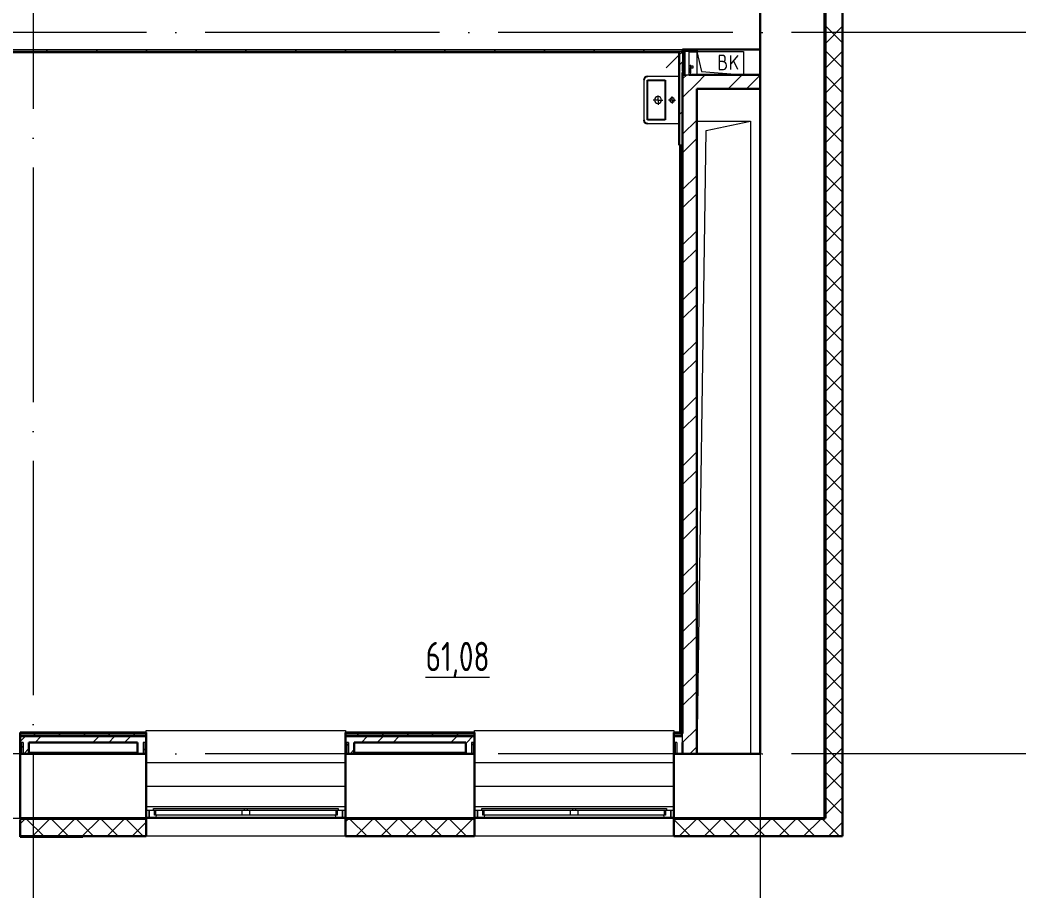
# Model space of a CAD drawing. Header units: millimetres. Extents: x -325553 to 627452, y -28539 to 738858.
# Drawn here: x -3425 to 5152, y 148945 to 156371 of the extents above; entities that cross this region are included whole.
import ezdxf

# ---------------------------------------------------------------- set-up
doc = ezdxf.new("R2010")
doc.units = ezdxf.units.MM
doc.linetypes.add('ADSK_Линия сетки', pattern=[25, 20, -2.5, 0, -2.5])
doc.layers.add('000_доп.МДУ', color=7, linetype='Continuous')
doc.layers.add('Узлы', color=7, linetype='Continuous')
for name, color, linetype, lineweight in [('_ Окна', 7, 'Continuous', 9), ('Марки помещений', 252, 'Continuous', 20), ('Оборудование', 8, 'Continuous', 18), ('Ограждение', 252, 'Continuous', 9), ('Окна', 252, 'Continuous', 9), ('Оси', 252, 'Continuous', 9), ('Перекрытие', 252, 'Continuous', 18), ('Стены внутренние', 7, 'Continuous', 18), ('Стены наружные', 7, 'Continuous', 18), ('Стены штриховка', 7, 'Continuous', 9)]:
    doc.layers.add(name, color=color, linetype=linetype, lineweight=lineweight)
doc.styles.add('GOST Common_3', font='', dxfattribs={"height": 3.5})
doc.styles.get('GOST Common_3').set_extended_font_data('GOST 2.304 type A')

# ---------------------------------------------------------------- blocks, each defined once
blk = doc.blocks.new('1 этаж')
at = {"layer": 'Стены наружные', "lineweight": 9, "true_color": 0x636466}
h = blk.add_hatch(dxfattribs=at)
h.set_pattern_fill('FP_41', color=251, style=0, pattern_type=2)
h.set_pattern_definition([(180, (-32119.82, 96), (-1e-14, -100), [])])
h.paths.add_polyline_path([(-66005.8, -20703.7), (-64730.8, -20703.7), (-64730.8, -20693.7), (-66005.8, -20693.7)])
h.paths.add_polyline_path([(2117.4, -20703.7), (2694.2, -20703.7), (2694.2, -20693.7), (1409.2, -20693.7), (1409.2, -20703.7)])
h.paths.add_polyline_path([(-63030.8, -20703.7), (-61880.8, -20703.7), (-61880.8, -20693.7), (-63030.8, -20693.7)])
h.paths.add_polyline_path([(-752.8, -20703.7), (-290.8, -20703.7), (-290.8, -20693.7), (-1390.8, -20693.7), (-1390.8, -20703.7)])
h.paths.add_polyline_path([(-60180.8, -20703.7), (-59050.8, -20703.7), (-59050.8, -20693.7), (-60180.8, -20693.7)])
h.paths.add_polyline_path([(-3623, -20703.7), (-3090.8, -20703.7), (-3090.8, -20693.7), (-4165.8, -20693.7), (-4165.8, -20703.7)])
h.paths.add_polyline_path([(-57350.8, -20703.7), (-56240.8, -20703.7), (-56240.8, -20693.7), (-57350.8, -20693.7)])
h.paths.add_polyline_path([(-5865.8, -20703.7), (-5865.8, -20693.7), (-6960.8, -20693.7), (-6960.8, -20703.7), (-6493.2, -20703.7)])
h.paths.add_polyline_path([(-54540.8, -20703.7), (-53450.8, -20703.7), (-53450.8, -20693.7), (-54540.8, -20693.7)])
h.paths.add_polyline_path([(-8660.8, -20703.7), (-8660.8, -20693.7), (-9765.8, -20693.7), (-9765.8, -20703.7), (-9363.4, -20703.7)])
h.paths.add_polyline_path([(-51750.8, -20703.7), (-50620.8, -20703.7), (-50620.8, -20693.7), (-51750.8, -20693.7)])
h.paths.add_polyline_path([(-11516, -20703.7), (-11465.8, -20703.7), (-11465.8, -20693.7), (-12545.8, -20693.7), (-12545.8, -20703.7), (-12233.6, -20703.7)])
h.paths.add_polyline_path([(-48920.8, -20703.7), (-47800.8, -20703.7), (-47800.8, -20693.7), (-48920.8, -20693.7)])
h.paths.add_polyline_path([(-14245.8, -20703.7), (-14245.8, -20693.7), (-15320.8, -20693.7), (-15320.8, -20703.7), (-14386.2, -20703.7)])
h.paths.add_polyline_path([(-46100.8, -20703.7), (-45030.8, -20703.7), (-45030.8, -20693.7), (-46100.8, -20693.7)])
h.paths.add_polyline_path([(-17256.4, -20703.7), (-17020.8, -20703.7), (-17020.8, -20693.7), (-18120.8, -20693.7), (-18120.8, -20703.7), (-17974, -20703.7)])
h.paths.add_polyline_path([(-43330.8, -20703.7), (-42230.8, -20703.7), (-42230.8, -20693.7), (-43330.8, -20693.7)])
h.paths.add_polyline_path([(-19820.8, -20703.7), (-19820.8, -20693.7), (-20920.8, -20693.7), (-20920.8, -20703.7), (-20126.6, -20703.7)])
h.paths.add_polyline_path([(-40530.8, -20703.7), (-39400.8, -20703.7), (-39400.8, -20693.7), (-40530.8, -20693.7)])
h.paths.add_polyline_path([(-22620.8, -20703.7), (-22620.8, -20693.7), (-23700.8, -20693.7), (-23700.8, -20703.7), (-22996.8, -20703.7)])
h.paths.add_polyline_path([(-25867, -20703.7), (-25400.8, -20703.7), (-25400.8, -20693.7), (-26500.8, -20693.7), (-26500.8, -20703.7), (-26498.8, -20703.7)])
h.paths.add_polyline_path([(-37700.8, -20703.7), (-36590.8, -20703.7), (-36590.8, -20693.7), (-37700.8, -20693.7)])
h.paths.add_polyline_path([(-28202.8, -20703.7), (-28200.8, -20703.7), (-28200.8, -20693.7), (-29240.8, -20693.7), (-29239.8, -20703.7), (-28378.4, -20703.7)])
h.paths.add_polyline_path([(-34890.8, -20703.7), (-33780.8, -20703.7), (-33780.8, -20693.7), (-34890.8, -20693.7)])
h.paths.add_polyline_path([(-30940.8, -20703.7), (-30940.8, -20693.7), (-32080.8, -20693.7), (-32079.8, -20703.7), (-31090.8, -20703.7)])
at = {"color": 251, "lineweight": 18, "true_color": 0x636466}
for p, q in [((1604.2, -14153.7), (1645.9, -14324)), ((1604.2, -14153.7), (2004.2, -14153.7)), ((1824.9, -14188.2), (1794.9, -14188.2)), ((1794.9, -14188.2), (1794.9, -14308.2)), ((1848.2, -14221.5), (1848.2, -14211.5)), ((1954.9, -14188.2), (1894.9, -14259.7)), ((1894.9, -14308.2), (1894.9, -14188.2)), ((1954.9, -14308.2), (1918.9, -14231)), ((2004.2, -14153.7), (2004.2, -14353.7)), ((1645.9, -14324), (2004.2, -14353.7)), ((1828.2, -14241.5), (1794.9, -14241.5)), ((1794.9, -14308.2), (1831.6, -14308.2)), ((1858.2, -14281.5), (1858.2, -14271.5)), ((1604.2, -14748.7), (2062.2, -14748.7)), ((1685.5, -14828.8), (2062.2, -14748.7)), ((2062.2, -14748.7), (2062.2, -20143.7)), ((1608.2, -20143.7), (1685.5, -14828.8))]:
    blk.add_line(p, q, dxfattribs=at)
for centre, radius, start, end in [((1824.9, -14211.5), 23.3, 0, 90), ((1828.2, -14221.5), 20, 270, 0), ((1828.2, -14271.5), 30, 0, 90), ((1831.6, -14281.5), 26.7, 270, 0)]:
    blk.add_arc(centre, radius, start, end, dxfattribs=at)
at = {"layer": '_ Окна', "color": 251, "true_color": 0x636466}
for p, q in [((-3065.8, -20625.7), (-3090.8, -20625.7)), ((-3065.8, -20683.7), (-3065.8, -20625.7)), ((-1390.8, -20625.7), (-1415.8, -20625.7)), ((-1415.8, -20625.7), (-1415.8, -20683.7)), ((-265.8, -20625.7), (-290.8, -20625.7)), ((-265.8, -20683.7), (-265.8, -20625.7)), ((1409.2, -20625.7), (1384.2, -20625.7)), ((1384.2, -20625.7), (1384.2, -20683.7)), ((-3090.8, -20683.7), (-3065.8, -20683.7)), ((-1415.8, -20683.7), (-1390.8, -20683.7)), ((-290.8, -20683.7), (-265.8, -20683.7)), ((1384.2, -20683.7), (1409.2, -20683.7))]:
    blk.add_line(p, q, dxfattribs=at)
at = {"layer": '_ Окна', "color": 251, "lineweight": 18, "true_color": 0x636466}
for p, q in [((-3027.8, -20625.7), (-3065.8, -20625.7)), ((-3065.8, -20625.7), (-3065.8, -20683.7)), ((-3019.8, -20666.7), (-3019.8, -20625.7)), ((-3007.8, -20666.7), (-3019.8, -20666.7)), ((-3006.4, -20683.7), (-3001.8, -20666.7)), ((-1479.8, -20666.7), (-1475.2, -20683.7)), ((-1461.8, -20666.7), (-1473.8, -20666.7)), ((-1461.8, -20625.7), (-1461.8, -20666.7)), ((-1415.8, -20625.7), (-1453.8, -20625.7)), ((-1415.8, -20683.7), (-1415.8, -20625.7)), ((-227.8, -20625.7), (-265.8, -20625.7)), ((-265.8, -20625.7), (-265.8, -20683.7)), ((-219.8, -20666.7), (-219.8, -20625.7)), ((-207.8, -20666.7), (-219.8, -20666.7)), ((-206.4, -20683.7), (-201.8, -20666.7)), ((1320.2, -20666.7), (1324.8, -20683.7)), ((1338.2, -20666.7), (1326.2, -20666.7)), ((1338.2, -20625.7), (1338.2, -20666.7)), ((1384.2, -20625.7), (1346.2, -20625.7)), ((1384.2, -20683.7), (1384.2, -20625.7)), ((-3065.8, -20683.7), (-3006.4, -20683.7)), ((-1475.2, -20683.7), (-1415.8, -20683.7)), ((-265.8, -20683.7), (-206.4, -20683.7)), ((1324.8, -20683.7), (1384.2, -20683.7))]:
    blk.add_line(p, q, dxfattribs=at)
at = {"layer": 'Оборудование', "color": 251, "true_color": 0x636466}
for p, q in [((1484.2, -14153.7), (1342.8, -14295.2)), ((1484.2, -14172.7), (1484.2, -14334.7)), ((1489.7, -14172.7), (1484.2, -14172.7)), ((1492.2, -14181.7), (1490.7, -14181.7)), ((1490.8, -14181.7), (1492.2, -14181.7)), ((1491.2, -14161.7), (1491.2, -14345.8)), ((1501.9, -14160.7), (1492.2, -14160.7)), ((1501.9, -14154.6), (1501.9, -14352.8)), ((1539.2, -14153.7), (1502.8, -14153.7)), ((1539.2, -14353.7), (1539.2, -14153.7)), ((1484.2, -14257.2), (1482.2, -14257.2)), ((1482.2, -14257.2), (1482.2, -14261.2)), ((1482.2, -14321.7), (1482.2, -14261.2)), ((1482.2, -14321.7), (1482.2, -14325.7)), ((1555.1, -14277.6), (1539.2, -14277.6)), ((1539.2, -14296.9), (1555.1, -14296.9)), ((1554.6, -14274.1), (1549.6, -14274.1)), ((1549.6, -14274.1), (1549.6, -14282.4)), ((1549.6, -14292.1), (1549.6, -14337.9)), ((1554.6, -14282.4), (1554.6, -14274.1)), ((1554.6, -14337.9), (1554.6, -14292.1)), ((1555.1, -14296.9), (1555.1, -14277.6)), ((1557, -14281.1), (1555.1, -14279.2)), ((1555.1, -14295.3), (1557, -14293.4)), ((1574.5, -14281.1), (1557, -14281.1)), ((1557, -14293.4), (1557, -14281.1)), ((1557, -14293.4), (1574.5, -14293.4)), ((1574.5, -14293.4), (1574.5, -14281.1)), ((1482.2, -14325.7), (1484.2, -14325.7)), ((1484.2, -14334.7), (1489.7, -14334.7)), ((1492.2, -14325.7), (1490.7, -14325.7)), ((1492.2, -14325.7), (1490.8, -14325.7)), ((1492.2, -14346.7), (1501.9, -14346.7)), ((1502.8, -14353.7), (1539.2, -14353.7)), ((1549.6, -14337.9), (1554.6, -14337.9))]:
    blk.add_line(p, q, dxfattribs=at)
for points, knots in [([(1491.2, -14171.2), (1491.2, -14171.3), (1491.2, -14171.5), (1491.1, -14171.8), (1491, -14172), (1490.9, -14172.1), (1490.8, -14172.3), (1490.6, -14172.4), (1490.4, -14172.5), (1490.3, -14172.6), (1490, -14172.7), (1489.8, -14172.7), (1489.7, -14172.7)], [-1, -1, -1, -1, -0.833333, -0.75, -0.666667, -0.583333, -0.5, -0.416667, -0.333333, -0.25, -0.166667, 0, 0, 0, 0]), ([(1492.2, -14160.7), (1492.1, -14160.7), (1491.9, -14160.8), (1491.7, -14160.8), (1491.5, -14161), (1491.4, -14161.1), (1491.3, -14161.2), (1491.3, -14161.3), (1491.2, -14161.5), (1491.2, -14161.6), (1491.2, -14161.7)], [-1, -1, -1, -1, -0.833333, -0.666667, -0.541667, -0.416667, -0.333333, -0.25, -0.166667, 0, 0, 0, 0]), ([(1502.8, -14153.7), (1502.7, -14153.7), (1502.6, -14153.8), (1502.3, -14153.8), (1502.2, -14154), (1502, -14154.2), (1502, -14154.3), (1501.9, -14154.4), (1501.9, -14154.6), (1501.9, -14154.6)], [-1, -1, -1, -1, -0.833333, -0.666667, -0.5, -0.333333, -0.25, -0.166667, 0, 0, 0, 0]), ([(1489.7, -14334.7), (1489.8, -14334.7), (1490, -14334.8), (1490.3, -14334.8), (1490.4, -14334.9), (1490.6, -14335), (1490.8, -14335.2), (1490.9, -14335.3), (1491, -14335.5), (1491.1, -14335.7), (1491.2, -14335.9), (1491.2, -14336.1), (1491.2, -14336.3)], [0, 0, 0, 0, 0.166667, 0.25, 0.333333, 0.416667, 0.5, 0.583333, 0.666667, 0.75, 0.833333, 1, 1, 1, 1]), ([(1491.2, -14345.8), (1491.2, -14345.9), (1491.2, -14346), (1491.3, -14346.1), (1491.3, -14346.3), (1491.4, -14346.4), (1491.5, -14346.5), (1491.7, -14346.6), (1491.9, -14346.7), (1492.1, -14346.7), (1492.2, -14346.7)], [0, 0, 0, 0, 0.166667, 0.25, 0.333333, 0.416667, 0.541667, 0.666667, 0.833333, 1, 1, 1, 1]), ([(1501.9, -14352.8), (1501.9, -14352.9), (1501.9, -14353), (1502, -14353.2), (1502, -14353.3), (1502.2, -14353.5), (1502.3, -14353.6), (1502.6, -14353.7), (1502.7, -14353.7), (1502.8, -14353.7)], [0, 0, 0, 0, 0.166667, 0.25, 0.333333, 0.5, 0.666667, 0.833333, 1, 1, 1, 1])]:
    blk.add_open_spline(points, degree=3, knots=knots, dxfattribs=at)
at = {"layer": 'Ограждение', "color": 251, "true_color": 0x636466}
for p, q in [((-6740.8, -14163.7), (1454.2, -14163.7)), ((1459.2, -15228.7), (1464.2, -15228.7)), ((1459.2, -15228.7), (1459.2, -19961.8)), ((-3090.8, -19961.8), (-3090.8, -19943.7)), ((-3090.8, -19943.7), (-1390.8, -19943.7)), ((-1390.8, -19943.7), (-1390.8, -19961.8)), ((-290.8, -19961.8), (-290.8, -19943.7)), ((-290.8, -19943.7), (1409.2, -19943.7)), ((1409.2, -19943.7), (1409.2, -19961.8)), ((-3090.8, -20218.7), (-1390.8, -20218.7)), ((-290.8, -20218.7), (1409.2, -20218.7)), ((-3090.8, -20418.7), (-1390.8, -20418.7)), ((-290.8, -20418.7), (1409.2, -20418.7)), ((-3090.8, -20593.7), (-1390.8, -20593.7)), ((-290.8, -20593.7), (1409.2, -20593.7))]:
    blk.add_line(p, q, dxfattribs=at)
at = {"layer": 'Окна', "color": 251, "true_color": 0x636466}
for p, q in [((-3027.8, -20608.7), (-2255.8, -20608.7)), ((-3027.8, -20625.7), (-3027.8, -20608.7)), ((-2255.8, -20625.7), (-3027.8, -20625.7)), ((-3007.8, -20666.7), (-3007.8, -20625.7)), ((-2275.8, -20666.7), (-3007.8, -20666.7)), ((-2275.8, -20625.7), (-2275.8, -20666.7)), ((-2205.8, -20666.7), (-2275.8, -20666.7)), ((-2255.8, -20608.7), (-2225.8, -20608.7)), ((-2255.8, -20608.7), (-2255.8, -20625.7)), ((-2225.8, -20625.7), (-2255.8, -20625.7)), ((-2225.8, -20608.7), (-1453.8, -20608.7)), ((-2225.8, -20625.7), (-2225.8, -20608.7)), ((-1453.8, -20625.7), (-2225.8, -20625.7)), ((-2205.8, -20666.7), (-2205.8, -20625.7)), ((-1473.8, -20666.7), (-2205.8, -20666.7)), ((-1473.8, -20625.7), (-1473.8, -20666.7)), ((-1453.8, -20608.7), (-1453.8, -20625.7)), ((-227.8, -20608.7), (544.2, -20608.7)), ((-227.8, -20625.7), (-227.8, -20608.7)), ((544.2, -20625.7), (-227.8, -20625.7)), ((-207.8, -20666.7), (-207.8, -20625.7)), ((524.2, -20666.7), (-207.8, -20666.7)), ((524.2, -20625.7), (524.2, -20666.7)), ((594.2, -20666.7), (524.2, -20666.7)), ((544.2, -20608.7), (574.2, -20608.7)), ((544.2, -20608.7), (544.2, -20625.7)), ((574.2, -20625.7), (544.2, -20625.7)), ((574.2, -20608.7), (1346.2, -20608.7)), ((574.2, -20625.7), (574.2, -20608.7)), ((1346.2, -20625.7), (574.2, -20625.7)), ((594.2, -20666.7), (594.2, -20625.7)), ((1326.2, -20666.7), (594.2, -20666.7)), ((1326.2, -20625.7), (1326.2, -20666.7)), ((1346.2, -20608.7), (1346.2, -20625.7)), ((-3006.4, -20683.7), (-1475.2, -20683.7)), ((-206.4, -20683.7), (1324.8, -20683.7))]:
    blk.add_line(p, q, dxfattribs=at)
at = {"layer": 'Оси', "color": 251, "linetype": 'ADSK_Линия сетки', "ltscale": 100, "true_color": 0x636466}
for p, q in [((-4055.8, -2643.7), (-4055.8, -33769.9)), ((2144.2, -2643.7), (2144.2, -33769.9)), ((4411.5, -13993.7), (-72528.1, -13993.7)), ((4411.5, -20143.7), (-72528.1, -20143.7))]:
    blk.add_line(p, q, dxfattribs=at)
at = {"layer": 'Перекрытие', "color": 251, "ltscale": 100, "true_color": 0x636466}
for p, q in [((1604.2, -14153.7), (2004.2, -14153.7)), ((2004.2, -14153.7), (2004.2, -14353.7))]:
    blk.add_line(p, q, dxfattribs=at)
at = {"layer": 'Стены внутренние', "color": 251, "lineweight": 30, "true_color": 0x636466}
for p, q in [((2694.2, -20693.7), (2694.2, -13353.7)), ((2846.2, -20845.7), (2846.2, -13353.7)), ((2144.2, -13428.7), (2144.2, -14353.7)), ((1604.2, -14138.7), (2144.2, -14138.7)), ((2144.2, -14473.7), (2144.2, -20143.7)), ((-4165.8, -20143.7), (-4165.8, -20693.7)), ((-3165.8, -20143.7), (-4090.8, -20143.7)), ((-3090.8, -20693.7), (-3090.8, -20143.7)), ((-1390.8, -20143.7), (-1390.8, -20693.7)), ((-365.8, -20143.7), (-1315.8, -20143.7)), ((-290.8, -20693.7), (-290.8, -20143.7)), ((1409.2, -20143.7), (1409.2, -20693.7)), ((2144.2, -20143.7), (1604.2, -20143.7)), ((-4165.8, -20693.7), (-3090.8, -20693.7)), ((-4165.8, -20703.7), (-4165.8, -20845.7)), ((-3090.8, -20845.7), (-3090.8, -20703.7)), ((-1390.8, -20693.7), (-290.8, -20693.7)), ((-1390.8, -20703.7), (-1390.8, -20845.7)), ((-290.8, -20845.7), (-290.8, -20703.7)), ((1409.2, -20693.7), (2694.2, -20693.7)), ((1409.2, -20703.7), (1409.2, -20845.7)), ((-4165.8, -20845.7), (-3090.8, -20845.7)), ((-1390.8, -20845.7), (-290.8, -20845.7)), ((1409.2, -20845.7), (2846.2, -20845.7))]:
    blk.add_line(p, q, dxfattribs=at)
at = {"layer": 'Стены внутренние', "color": 251, "linetype": 'Continuous', "lineweight": 9, "true_color": 0x636466}
for p, q in [((2844.2, -14079.1), (2704.2, -13939.1)), ((2704.2, -14082.5), (2844.2, -13942.5)), ((2844.2, -14291.2), (2704.2, -14151.2)), ((2704.2, -14294.6), (2844.2, -14154.6)), ((2844.2, -14229.6), (2846.2, -14229.6)), ((2844.2, -14503.3), (2704.2, -14363.3)), ((2704.2, -14506.7), (2844.2, -14366.7)), ((2844.2, -14715.5), (2704.2, -14575.5)), ((2704.2, -14718.9), (2844.2, -14578.9)), ((2844.2, -14636), (2846.2, -14636)), ((2844.2, -14927.6), (2704.2, -14787.6)), ((2704.2, -14931), (2844.2, -14791)), ((2844.2, -15139.7), (2704.2, -14999.7)), ((2704.2, -15143.1), (2844.2, -15003.1)), ((2844.2, -14940.8), (2846.2, -14940.8)), ((2846.2, -15029.4), (2844.2, -15032.9)), ((2846.2, -15041.8), (2844.2, -15038.3)), ((2844.2, -15351.9), (2704.2, -15211.9)), ((2704.2, -15355.3), (2844.2, -15215.3)), ((2844.2, -15347.2), (2846.2, -15347.2)), ((2844.2, -15564), (2704.2, -15424)), ((2704.2, -15567.4), (2844.2, -15427.4)), ((2844.2, -15776.1), (2704.2, -15636.1)), ((2704.2, -15779.5), (2844.2, -15639.5)), ((2844.2, -15753.6), (2846.2, -15753.6)), ((2844.2, -15988.3), (2704.2, -15848.3)), ((2704.2, -15991.7), (2844.2, -15851.7)), ((2844.2, -16200.4), (2704.2, -16060.4)), ((2704.2, -16203.8), (2844.2, -16063.8)), ((2844.2, -16058.4), (2846.2, -16058.4)), ((2844.2, -16412.5), (2704.2, -16272.5)), ((2704.2, -16415.9), (2844.2, -16275.9)), ((2844.2, -16464.8), (2846.2, -16464.8)), ((2844.2, -16624.7), (2704.2, -16484.7)), ((2704.2, -16628.1), (2844.2, -16488.1)), ((2844.2, -16836.8), (2704.2, -16696.8)), ((2704.2, -16840.2), (2844.2, -16700.2)), ((2844.2, -16871.2), (2846.2, -16871.2)), ((2844.2, -17048.9), (2704.2, -16908.9)), ((2704.2, -17052.3), (2844.2, -16912.3)), ((2844.2, -17261.1), (2704.2, -17121.1)), ((2704.2, -17264.5), (2844.2, -17124.5)), ((2844.2, -17176), (2846.2, -17176)), ((2844.2, -17473.2), (2704.2, -17333.2)), ((2704.2, -17476.6), (2844.2, -17336.6)), ((2844.2, -17685.3), (2704.2, -17545.3)), ((2704.2, -17688.7), (2844.2, -17548.7)), ((2844.2, -17582.4), (2846.2, -17582.4)), ((2844.2, -17897.5), (2704.2, -17757.5)), ((2704.2, -17900.9), (2844.2, -17760.9)), ((2844.2, -18109.6), (2704.2, -17969.6)), ((2704.2, -18113), (2844.2, -17973)), ((2844.2, -17988.8), (2846.2, -17988.8)), ((2846, -18077.8), (2844.2, -18080.9)), ((2846.2, -18089.8), (2844.2, -18086.3)), ((2844.2, -18321.7), (2704.2, -18181.7)), ((2704.2, -18325.1), (2844.2, -18185.1)), ((2844.2, -18293.6), (2846.2, -18293.6)), ((2844.2, -18533.9), (2704.2, -18393.9)), ((2704.2, -18537.2), (2844.2, -18397.2)), ((2844.2, -18746), (2704.2, -18606)), ((2704.2, -18749.4), (2844.2, -18609.4)), ((2846.2, -18687), (2844.2, -18690.5)), ((2846.2, -18699.4), (2844.2, -18695.9)), ((2844.2, -18700), (2846.2, -18700)), ((2844.2, -18958.1), (2704.2, -18818.1)), ((2704.2, -18961.5), (2844.2, -18821.5)), ((2844.2, -19170.3), (2704.2, -19030.3)), ((2704.2, -19173.6), (2844.2, -19033.6)), ((2844.2, -19106.4), (2846.2, -19106.4)), ((2844.2, -19382.4), (2704.2, -19242.4)), ((2704.2, -19385.8), (2844.2, -19245.8)), ((2844.2, -19594.5), (2704.2, -19454.5)), ((2704.2, -19597.9), (2844.2, -19457.9)), ((2844.2, -19411.2), (2846.2, -19411.2)), ((2846.2, -19499.8), (2844.2, -19503.3)), ((2844.2, -19806.6), (2704.2, -19666.6)), ((2704.2, -19810), (2844.2, -19670)), ((2844.2, -20018.8), (2704.2, -19878.8)), ((2704.2, -20022.2), (2844.2, -19882.2)), ((2844.2, -19817.6), (2846.2, -19817.6)), ((2844.2, -20230.9), (2704.2, -20090.9)), ((2704.2, -20234.3), (2844.2, -20094.3)), ((2844.2, -20224), (2846.2, -20224)), ((2844.2, -20443), (2704.2, -20303)), ((2704.2, -20446.4), (2844.2, -20306.4)), ((2844.2, -20655.2), (2704.2, -20515.2)), ((2704.2, -20658.6), (2844.2, -20518.6)), ((2844.2, -20528.8), (2846.2, -20528.8)), ((-4165.8, -20740.3), (-4129.2, -20703.7)), ((-3967.6, -20843.7), (-4107.6, -20703.7)), ((-4057.1, -20843.7), (-3917.1, -20703.7)), ((-3755.5, -20843.7), (-3895.5, -20703.7)), ((-3844.9, -20843.7), (-3704.9, -20703.7)), ((-3543.3, -20843.7), (-3683.3, -20703.7)), ((-3632.8, -20843.7), (-3492.8, -20703.7)), ((-3331.2, -20843.7), (-3471.2, -20703.7)), ((-3420.7, -20843.7), (-3280.7, -20703.7)), ((-3119.1, -20843.7), (-3259.1, -20703.7)), ((-3208.5, -20843.7), (-3090.8, -20726)), ((-1390.8, -20723.1), (-1371.5, -20703.7)), ((-1209.9, -20843.7), (-1349.9, -20703.7)), ((-1299.3, -20843.7), (-1159.3, -20703.7)), ((-997.8, -20843.7), (-1137.8, -20703.7)), ((-1087.2, -20843.7), (-947.2, -20703.7)), ((-785.6, -20843.7), (-925.6, -20703.7)), ((-875.1, -20843.7), (-735.1, -20703.7)), ((-573.5, -20843.7), (-713.5, -20703.7)), ((-662.9, -20843.7), (-522.9, -20703.7)), ((-361.4, -20843.7), (-501.4, -20703.7)), ((-450.8, -20843.7), (-310.8, -20703.7)), ((1547.8, -20843.7), (1409.2, -20705.1)), ((1458.4, -20843.7), (1598.4, -20703.7)), ((1760, -20843.7), (1620, -20703.7)), ((1670.5, -20843.7), (1810.5, -20703.7)), ((1972.1, -20843.7), (1832.1, -20703.7)), ((1882.6, -20843.7), (2022.6, -20703.7)), ((2184.2, -20843.7), (2044.2, -20703.7)), ((2094.8, -20843.7), (2234.8, -20703.7)), ((2396.4, -20843.7), (2256.4, -20703.7)), ((2306.9, -20843.7), (2446.9, -20703.7)), ((2608.5, -20843.7), (2468.5, -20703.7)), ((2519, -20843.7), (2659, -20703.7)), ((2820.6, -20843.7), (2680.6, -20703.7)), ((2731.2, -20843.7), (2844.2, -20730.7)), ((-292.8, -20833.6), (-290.8, -20833.6)), ((-4147.9, -20844.3), (-4148.7, -20845.7)), ((-4126.8, -20845.7), (-4128, -20843.7)), ((-3540.2, -20845.7), (-3541.4, -20843.7)), ((-1331.9, -20843.7), (-1333.1, -20845.7)), ((-510.7, -20843.7), (-511.8, -20845.7)), ((1483.7, -20843.7), (1482.6, -20845.7)), ((1739.1, -20845.7), (1737.9, -20843.7)), ((2304.9, -20843.7), (2303.8, -20845.7)), ((2325.6, -20845.7), (2324.5, -20843.7)), ((2539.6, -20843.7), (2538.4, -20845.7))]:
    blk.add_line(p, q, dxfattribs=at)
at = {"layer": 'Стены внутренние', "color": 251, "true_color": 0x636466}
for p, q in [((-4670.8, -14138.7), (1484.2, -14138.7)), ((-1390.8, -20693.7), (-3090.8, -20693.7)), ((1409.2, -20693.7), (-290.8, -20693.7)), ((-1390.8, -20845.7), (-3090.8, -20845.7)), ((1409.2, -20845.7), (-290.8, -20845.7))]:
    blk.add_line(p, q, dxfattribs=at)
at = {"layer": 'Стены наружные', "color": 251, "linetype": 'Continuous', "lineweight": 9, "true_color": 0x636466}
for p, q in [((2704.2, -13904), (2694.2, -13904)), ((2704.2, -14004), (2694.2, -14004)), ((-3943.1, -14153.7), (-3928.1, -14138.7)), ((-3518.9, -14153.7), (-3503.9, -14138.7)), ((-3094.6, -14153.7), (-3079.6, -14138.7)), ((-2670.4, -14153.7), (-2655.4, -14138.7)), ((-2246.1, -14153.7), (-2231.1, -14138.7)), ((-1821.8, -14153.7), (-1806.8, -14138.7)), ((-1397.6, -14153.7), (-1382.6, -14138.7)), ((-973.3, -14153.7), (-958.3, -14138.7)), ((-549, -14153.7), (-534, -14138.7)), ((-124.8, -14153.7), (-109.8, -14138.7)), ((299.5, -14153.7), (314.5, -14138.7)), ((723.8, -14153.7), (738.8, -14138.7)), ((1148, -14153.7), (1163, -14138.7)), ((2704.2, -14104), (2694.2, -14104)), ((-4160.3, -14158.7), (-4155.3, -14153.7)), ((-4089.6, -14158.7), (-4084.6, -14153.7)), ((-4018.9, -14158.7), (-4013.9, -14153.7)), ((-3948.1, -14158.7), (-3943.1, -14153.7)), ((-3877.4, -14158.7), (-3872.4, -14153.7)), ((-3806.7, -14158.7), (-3801.7, -14153.7)), ((-3736, -14158.7), (-3731, -14153.7)), ((-3665.3, -14158.7), (-3660.3, -14153.7)), ((-3594.6, -14158.7), (-3589.6, -14153.7)), ((-3523.9, -14158.7), (-3518.9, -14153.7)), ((-3453.2, -14158.7), (-3448.2, -14153.7)), ((-3382.5, -14158.7), (-3377.5, -14153.7)), ((-3311.8, -14158.7), (-3306.8, -14153.7)), ((-3241, -14158.7), (-3236, -14153.7)), ((-3170.3, -14158.7), (-3165.3, -14153.7)), ((-3099.6, -14158.7), (-3094.6, -14153.7)), ((-3028.9, -14158.7), (-3023.9, -14153.7)), ((-2958.2, -14158.7), (-2953.2, -14153.7)), ((-2887.5, -14158.7), (-2882.5, -14153.7)), ((-2816.8, -14158.7), (-2811.8, -14153.7)), ((-2746.1, -14158.7), (-2741.1, -14153.7)), ((-2675.4, -14158.7), (-2670.4, -14153.7)), ((-2604.6, -14158.7), (-2599.6, -14153.7)), ((-2533.9, -14158.7), (-2528.9, -14153.7)), ((-2463.2, -14158.7), (-2458.2, -14153.7)), ((-2392.5, -14158.7), (-2387.5, -14153.7)), ((-2321.8, -14158.7), (-2316.8, -14153.7)), ((-2251.1, -14158.7), (-2246.1, -14153.7)), ((-2180.4, -14158.7), (-2175.4, -14153.7)), ((-2109.7, -14158.7), (-2104.7, -14153.7)), ((-2039, -14158.7), (-2034, -14153.7)), ((-1968.2, -14158.7), (-1963.2, -14153.7)), ((-1897.5, -14158.7), (-1892.5, -14153.7)), ((-1826.8, -14158.7), (-1821.8, -14153.7)), ((-1756.1, -14158.7), (-1751.1, -14153.7)), ((-1685.4, -14158.7), (-1680.4, -14153.7)), ((-1614.7, -14158.7), (-1609.7, -14153.7)), ((-1544, -14158.7), (-1539, -14153.7)), ((-1473.3, -14158.7), (-1468.3, -14153.7)), ((-1402.6, -14158.7), (-1397.6, -14153.7)), ((-1331.9, -14158.7), (-1326.9, -14153.7)), ((-1261.1, -14158.7), (-1256.1, -14153.7)), ((-1190.4, -14158.7), (-1185.4, -14153.7)), ((-1119.7, -14158.7), (-1114.7, -14153.7)), ((-1049, -14158.7), (-1044, -14153.7)), ((-978.3, -14158.7), (-973.3, -14153.7)), ((-907.6, -14158.7), (-902.6, -14153.7)), ((-836.9, -14158.7), (-831.9, -14153.7)), ((-766.2, -14158.7), (-761.2, -14153.7)), ((-695.5, -14158.7), (-690.5, -14153.7)), ((-624.7, -14158.7), (-619.7, -14153.7)), ((-554, -14158.7), (-549, -14153.7)), ((-483.3, -14158.7), (-478.3, -14153.7)), ((-412.6, -14158.7), (-407.6, -14153.7)), ((-341.9, -14158.7), (-336.9, -14153.7)), ((-271.2, -14158.7), (-266.2, -14153.7)), ((-200.5, -14158.7), (-195.5, -14153.7)), ((-129.8, -14158.7), (-124.8, -14153.7)), ((-59.1, -14158.7), (-54.1, -14153.7)), ((11.6, -14158.7), (16.6, -14153.7)), ((82.4, -14158.7), (87.4, -14153.7)), ((153.1, -14158.7), (158.1, -14153.7)), ((223.8, -14158.7), (228.8, -14153.7)), ((294.5, -14158.7), (299.5, -14153.7)), ((365.2, -14158.7), (370.2, -14153.7)), ((435.9, -14158.7), (440.9, -14153.7)), ((506.6, -14158.7), (511.6, -14153.7)), ((577.3, -14158.7), (582.3, -14153.7)), ((648, -14158.7), (653, -14153.7)), ((718.8, -14158.7), (723.8, -14153.7)), ((789.5, -14158.7), (794.5, -14153.7)), ((860.2, -14158.7), (865.2, -14153.7)), ((930.9, -14158.7), (935.9, -14153.7)), ((1001.6, -14158.7), (1006.6, -14153.7)), ((1072.3, -14158.7), (1077.3, -14153.7)), ((1143, -14158.7), (1148, -14153.7)), ((1213.7, -14158.7), (1218.7, -14153.7)), ((1284.4, -14158.7), (1289.4, -14153.7)), ((1355.2, -14158.7), (1360.2, -14153.7)), ((1425.9, -14158.7), (1430.9, -14153.7)), ((2704.2, -14204), (2694.2, -14204)), ((1454.2, -14271.8), (1484.2, -14241.8)), ((2704.2, -14304), (2694.2, -14304)), ((1484.2, -14389.2), (1519.7, -14353.7)), ((1604.2, -14426.4), (1676.9, -14353.7)), ((1871.2, -14473.7), (1991.2, -14353.7)), ((2028.3, -14473.7), (2144.2, -14357.9)), ((2704.2, -14404), (2694.2, -14404)), ((1484.2, -14546.4), (1604.2, -14426.4)), ((2704.2, -14504), (2694.2, -14504)), ((1454.2, -14696.1), (1484.2, -14666.1)), ((2704.2, -14604), (2694.2, -14604)), ((1484.2, -14860.7), (1604.2, -14740.7)), ((2704.2, -14704), (2694.2, -14704)), ((2704.2, -14804), (2694.2, -14804)), ((1484.2, -15017.9), (1604.2, -14897.9)), ((2704.2, -14904), (2694.2, -14904)), ((1464.2, -14968.9), (1469.2, -14963.9)), ((1480.2, -19966.8), (1480.2, -14953.7)), ((2704.2, -15004), (2694.2, -15004)), ((1464.2, -15039.6), (1469.2, -15034.6)), ((1464.2, -15110.3), (1469.2, -15105.3)), ((1464.2, -15181.1), (1469.2, -15176.1)), ((2704.2, -15104), (2694.2, -15104)), ((1464.2, -15251.8), (1469.2, -15246.8)), ((1484.2, -15332.2), (1604.2, -15212.2)), ((2704.2, -15204), (2694.2, -15204)), ((1464.2, -15322.5), (1469.2, -15317.5)), ((2704.2, -15304), (2694.2, -15304)), ((1464.2, -15393.2), (1469.2, -15388.2)), ((1484.2, -15489.3), (1604.2, -15369.3)), ((2704.2, -15404), (2694.2, -15404)), ((1464.2, -15463.9), (1469.2, -15458.9)), ((2704.2, -15504), (2694.2, -15504)), ((1464.2, -15534.6), (1469.2, -15529.6)), ((1464.2, -15605.3), (1469.2, -15600.3)), ((2704.2, -15604), (2694.2, -15604)), ((1464.2, -15676), (1469.2, -15671)), ((1484.2, -15803.6), (1604.2, -15683.6)), ((1464.2, -15746.7), (1469.2, -15741.7)), ((2704.2, -15704), (2694.2, -15704)), ((1464.2, -15817.5), (1469.2, -15812.5)), ((1484.2, -15960.8), (1604.2, -15840.8)), ((2704.2, -15804), (2694.2, -15804)), ((1464.2, -15888.2), (1469.2, -15883.2)), ((2704.2, -15904), (2694.2, -15904)), ((1464.2, -15958.9), (1469.2, -15953.9)), ((1464.2, -16029.6), (1469.2, -16024.6)), ((2704.2, -16004), (2694.2, -16004)), ((1464.2, -16100.3), (1469.2, -16095.3)), ((2704.2, -16104), (2694.2, -16104)), ((1464.2, -16171), (1469.2, -16166)), ((1484.2, -16275.1), (1604.2, -16155.1)), ((2704.2, -16204), (2694.2, -16204)), ((1464.2, -16241.7), (1469.2, -16236.7)), ((1464.2, -16312.4), (1469.2, -16307.4)), ((1464.2, -16383.1), (1469.2, -16378.1)), ((1484.2, -16432.3), (1604.2, -16312.3)), ((2704.2, -16304), (2694.2, -16304)), ((1464.2, -16453.8), (1469.2, -16448.8)), ((2704.2, -16404), (2694.2, -16404)), ((1464.2, -16524.6), (1469.2, -16519.6)), ((2704.2, -16504), (2694.2, -16504)), ((1464.2, -16595.3), (1469.2, -16590.3)), ((1484.2, -16746.6), (1604.2, -16626.6)), ((2704.2, -16604), (2694.2, -16604)), ((1464.2, -16666), (1469.2, -16661)), ((2704.2, -16704), (2694.2, -16704)), ((1464.2, -16736.7), (1469.2, -16731.7)), ((1464.2, -16807.4), (1469.2, -16802.4)), ((1484.2, -16903.7), (1604.2, -16783.7)), ((2704.2, -16804), (2694.2, -16804)), ((1464.2, -16878.1), (1469.2, -16873.1)), ((1464.2, -16948.8), (1469.2, -16943.8)), ((2704.2, -16904), (2694.2, -16904)), ((1464.2, -17019.5), (1469.2, -17014.5)), ((2704.2, -17004), (2694.2, -17004)), ((1464.2, -17090.2), (1469.2, -17085.2)), ((1484.2, -17218), (1604.2, -17098)), ((2704.2, -17104), (2694.2, -17104)), ((1464.2, -17161), (1469.2, -17156)), ((1464.2, -17231.7), (1469.2, -17226.7)), ((2704.2, -17204), (2694.2, -17204)), ((1464.2, -17302.4), (1469.2, -17297.4)), ((1484.2, -17375.2), (1604.2, -17255.2)), ((2704.2, -17304), (2694.2, -17304)), ((1464.2, -17373.1), (1469.2, -17368.1)), ((2704.2, -17404), (2694.2, -17404)), ((1464.2, -17443.8), (1469.2, -17438.8)), ((1464.2, -17514.5), (1469.2, -17509.5)), ((1464.2, -17585.2), (1469.2, -17580.2)), ((1484.2, -17689.5), (1604.2, -17569.5)), ((2704.2, -17504), (2694.2, -17504)), ((1464.2, -17655.9), (1469.2, -17650.9)), ((2704.2, -17604), (2694.2, -17604)), ((1464.2, -17726.6), (1469.2, -17721.6)), ((1484.2, -17846.6), (1604.2, -17726.6)), ((2704.2, -17704), (2694.2, -17704)), ((1464.2, -17797.4), (1469.2, -17792.4)), ((2704.2, -17804), (2694.2, -17804)), ((1464.2, -17868.1), (1469.2, -17863.1)), ((2704.2, -17904), (2694.2, -17904)), ((1464.2, -17938.8), (1469.2, -17933.8)), ((1464.2, -18009.5), (1469.2, -18004.5)), ((2704.2, -18004), (2694.2, -18004)), ((1464.2, -18080.2), (1469.2, -18075.2)), ((1484.2, -18161), (1604.2, -18041)), ((1464.2, -18150.9), (1469.2, -18145.9)), ((2704.2, -18104), (2694.2, -18104)), ((1464.2, -18221.6), (1469.2, -18216.6)), ((1484.2, -18318.1), (1604.2, -18198.1)), ((2704.2, -18204), (2694.2, -18204)), ((1464.2, -18292.3), (1469.2, -18287.3)), ((2704.2, -18304), (2694.2, -18304)), ((1464.2, -18363), (1469.2, -18358)), ((1464.2, -18433.7), (1469.2, -18428.7)), ((2704.2, -18404), (2694.2, -18404)), ((1464.2, -18504.5), (1469.2, -18499.5)), ((1484.2, -18632.4), (1604.2, -18512.4)), ((2704.2, -18504), (2694.2, -18504)), ((1464.2, -18575.2), (1469.2, -18570.2)), ((2704.2, -18604), (2694.2, -18604)), ((1464.2, -18645.9), (1469.2, -18640.9)), ((1484.2, -18789.6), (1604.2, -18669.6)), ((1464.2, -18716.6), (1469.2, -18711.6)), ((1464.2, -18787.3), (1469.2, -18782.3)), ((2704.2, -18704), (2694.2, -18704)), ((1464.2, -18858), (1469.2, -18853)), ((2704.2, -18804), (2694.2, -18804)), ((1464.2, -18928.7), (1469.2, -18923.7)), ((2704.2, -18904), (2694.2, -18904)), ((1464.2, -18999.4), (1469.2, -18994.4)), ((1484.2, -19103.9), (1604.2, -18983.9)), ((2704.2, -19004), (2694.2, -19004)), ((1464.2, -19070.1), (1469.2, -19065.1)), ((2704.2, -19104), (2694.2, -19104)), ((1464.2, -19140.9), (1469.2, -19135.9)), ((1464.2, -19211.6), (1469.2, -19206.6)), ((1484.2, -19261), (1604.2, -19141)), ((2704.2, -19204), (2694.2, -19204)), ((1464.2, -19282.3), (1469.2, -19277.3)), ((1464.2, -19353), (1469.2, -19348)), ((2704.2, -19304), (2694.2, -19304)), ((1464.2, -19423.7), (1469.2, -19418.7)), ((1484.2, -19575.3), (1604.2, -19455.3)), ((2704.2, -19404), (2694.2, -19404)), ((1464.2, -19494.4), (1469.2, -19489.4)), ((2704.2, -19504), (2694.2, -19504)), ((1464.2, -19565.1), (1469.2, -19560.1)), ((1464.2, -19635.8), (1469.2, -19630.8)), ((1484.2, -19732.5), (1604.2, -19612.5)), ((2704.2, -19604), (2694.2, -19604)), ((1464.2, -19706.5), (1469.2, -19701.5)), ((2704.2, -19704), (2694.2, -19704)), ((1464.2, -19777.2), (1469.2, -19772.2)), ((2704.2, -19804), (2694.2, -19804)), ((1464.2, -19848), (1469.2, -19843)), ((-4165.8, -19962.5), (-4165.1, -19961.8)), ((-4099.4, -19966.8), (-4094.4, -19961.8)), ((-4058.7, -19996.8), (-4046.2, -19984.3)), ((-4046.2, -19984.3), (-4033.7, -19971.8)), ((-4028.7, -19966.8), (-4023.7, -19961.8)), ((-3958, -19966.8), (-3953, -19961.8)), ((-3887.2, -19966.8), (-3882.2, -19961.8)), ((-3846.5, -19996.8), (-3834, -19984.3)), ((-3834, -19984.3), (-3821.5, -19971.8)), ((-3821.5, -19971.8), (-3816.5, -19966.8)), ((-3816.5, -19966.8), (-3811.5, -19961.8)), ((-3745.8, -19966.8), (-3740.8, -19961.8)), ((-3675.1, -19966.8), (-3670.1, -19961.8)), ((-3634.4, -19996.8), (-3621.9, -19984.3)), ((-3621.9, -19984.3), (-3609.4, -19971.8)), ((-3604.4, -19966.8), (-3599.4, -19961.8)), ((-3533.7, -19966.8), (-3528.7, -19961.8)), ((-3463, -19966.8), (-3458, -19961.8)), ((-3422.3, -19996.8), (-3409.8, -19984.3)), ((-3409.8, -19984.3), (-3397.3, -19971.8)), ((-3397.3, -19971.8), (-3392.3, -19966.8)), ((-3392.3, -19966.8), (-3387.3, -19961.8)), ((-3321.6, -19966.8), (-3316.6, -19961.8)), ((-3250.8, -19966.8), (-3245.8, -19961.8)), ((-3210.1, -19996.8), (-3197.6, -19984.3)), ((-3197.6, -19984.3), (-3185.1, -19971.8)), ((-3180.1, -19966.8), (-3175.1, -19961.8)), ((-3109.4, -19966.8), (-3104.4, -19961.8)), ((-1341.7, -19966.8), (-1336.7, -19961.8)), ((-1300.9, -19996.8), (-1288.4, -19984.3)), ((-1288.4, -19984.3), (-1275.9, -19971.8)), ((-1275.9, -19971.8), (-1270.9, -19966.8)), ((-1270.9, -19966.8), (-1265.9, -19961.8)), ((-1200.2, -19966.8), (-1195.2, -19961.8)), ((-1129.5, -19966.8), (-1124.5, -19961.8)), ((-1088.8, -19996.8), (-1076.3, -19984.3)), ((-1076.3, -19984.3), (-1063.8, -19971.8)), ((-1058.8, -19966.8), (-1053.8, -19961.8)), ((-988.1, -19966.8), (-983.1, -19961.8)), ((-917.4, -19966.8), (-912.4, -19961.8)), ((-876.7, -19996.8), (-864.2, -19984.3)), ((-864.2, -19984.3), (-851.7, -19971.8)), ((-851.7, -19971.8), (-846.7, -19966.8)), ((-846.7, -19966.8), (-841.7, -19961.8)), ((-776, -19966.8), (-771, -19961.8)), ((-705.3, -19966.8), (-700.3, -19961.8)), ((-664.6, -19996.8), (-652.1, -19984.3)), ((-652.1, -19984.3), (-639.6, -19971.8)), ((-634.6, -19966.8), (-629.6, -19961.8)), ((-563.8, -19966.8), (-558.8, -19961.8)), ((-493.1, -19966.8), (-488.1, -19961.8)), ((-452.4, -19996.8), (-439.9, -19984.3)), ((-439.9, -19984.3), (-427.4, -19971.8)), ((-427.4, -19971.8), (-422.4, -19966.8)), ((-422.4, -19966.8), (-417.4, -19961.8)), ((-351.7, -19966.8), (-346.7, -19961.8)), ((1416.1, -19966.8), (1421.1, -19961.8)), ((1456.8, -19996.8), (1469.3, -19984.3)), ((1464.2, -19918.7), (1469.2, -19913.7)), ((1469.3, -19984.3), (1481.8, -19971.8)), ((1484.2, -20046.8), (1604.2, -19926.8)), ((2704.2, -19904), (2694.2, -19904)), ((-4165.8, -20039.2), (-4123.4, -19996.8)), ((-4038.4, -20046.8), (-3988.4, -19996.8)), ((-3545, -20046.8), (-3495, -19996.8)), ((-3410, -20046.8), (-3360, -19996.8)), ((-3275.1, -20046.8), (-3225.1, -19996.8)), ((-1378.3, -20074.2), (-1365.8, -20061.7)), ((-1255, -20046.8), (-1205, -19996.8)), ((-1120.1, -20046.8), (-1070.1, -19996.8)), ((-985.1, -20046.8), (-935.1, -19996.8)), ((-491.7, -20046.8), (-441.7, -19996.8)), ((-365.8, -20055.9), (-356.8, -20046.8)), ((-356.8, -20046.8), (-306.8, -19996.8)), ((-315.8, -20072.3), (-303.3, -20059.8)), ((-303.3, -20059.8), (-290.8, -20047.3)), ((2704.2, -20004), (2694.2, -20004)), ((-4165.8, -20103.9), (-4153.3, -20091.4)), ((-4153.3, -20091.4), (-4140.8, -20078.9)), ((-4135.3, -20143.7), (-4090.8, -20099.2)), ((-3115.8, -20114.6), (-3103.3, -20102.1)), ((-3103.3, -20102.1), (-3090.8, -20089.6)), ((-1390.8, -20086.7), (-1378.3, -20074.2)), ((-1351.9, -20143.7), (-1315.8, -20107.6)), ((-318.7, -20143.7), (-315.8, -20140.8)), ((1544.4, -20143.7), (1604.2, -20084)), ((2704.2, -20104), (2694.2, -20104)), ((2704.2, -20204), (2694.2, -20204)), ((2704.2, -20304), (2694.2, -20304)), ((2704.2, -20404), (2694.2, -20404)), ((2704.2, -20504), (2694.2, -20504)), ((2704.2, -20604), (2694.2, -20604)), ((-4148.7, -20845.7), (-4151.6, -20850.7)), ((-4124.2, -20850.3), (-4126.8, -20845.7))]:
    blk.add_line(p, q, dxfattribs=at)
at = {"layer": 'Стены наружные', "color": 251, "lineweight": 30, "true_color": 0x636466}
for p, q in [((1604.2, -14138.7), (1484.2, -14138.7)), ((1484.2, -14172.7), (1484.2, -14138.7)), ((1604.2, -14153.7), (1604.2, -14138.7)), ((-6750.8, -14158.7), (1454.2, -14158.7)), ((1454.2, -14158.7), (1454.2, -14953.7)), ((1484.2, -14153.7), (1502.6, -14153.7)), ((1539.2, -14153.7), (1604.2, -14153.7)), ((1484.2, -19971.8), (1484.2, -14334.7)), ((1502.6, -14353.7), (1484.2, -14353.7)), ((2144.2, -14353.7), (1539.2, -14353.7)), ((2144.2, -14473.7), (2144.2, -14353.7)), ((1604.2, -20143.7), (1604.2, -14473.7)), ((1604.2, -14473.7), (2144.2, -14473.7)), ((1454.2, -14953.7), (1464.2, -14953.7)), ((1464.2, -14953.7), (1464.2, -19961.8)), ((1469.2, -14953.7), (1469.2, -19966.8)), ((-4165.8, -19961.8), (-4165.8, -20143.7)), ((-3090.8, -19961.8), (-4165.8, -19961.8)), ((-3090.8, -20143.7), (-3090.8, -19961.8)), ((-1390.8, -19961.8), (-1390.8, -20143.7)), ((-290.8, -19961.8), (-1390.8, -19961.8)), ((-290.8, -20143.7), (-290.8, -19961.8)), ((1409.2, -19961.8), (1409.2, -20143.7)), ((1464.2, -19961.8), (1409.2, -19961.8)), ((1469.2, -19966.8), (1464.2, -19966.8)), ((-4090.8, -20046.8), (-3165.8, -20046.8)), ((-4090.8, -20143.7), (-4090.8, -20046.8)), ((-3165.8, -20046.8), (-3165.8, -20143.7)), ((-1315.8, -20046.8), (-365.8, -20046.8)), ((-1315.8, -20143.7), (-1315.8, -20046.8)), ((-365.8, -20046.8), (-365.8, -20143.7)), ((1484.2, -20046.8), (1484.2, -20143.7)), ((-4165.8, -20143.7), (-4090.8, -20143.7)), ((-3165.8, -20143.7), (-3090.8, -20143.7)), ((-1390.8, -20143.7), (-1315.8, -20143.7)), ((-365.8, -20143.7), (-290.8, -20143.7)), ((1409.2, -20143.7), (1604.2, -20143.7)), ((-3090.8, -20693.7), (-4165.8, -20693.7)), ((-3090.8, -20703.7), (-3090.8, -20693.7)), ((-290.8, -20693.7), (-1390.8, -20693.7)), ((-1390.8, -20693.7), (-1390.8, -20703.7)), ((-290.8, -20703.7), (-290.8, -20693.7)), ((2694.2, -20693.7), (1409.2, -20693.7)), ((1409.2, -20693.7), (1409.2, -20703.7)), ((-3630.8, -20845.7), (-4165.8, -20845.7)), ((-4165.8, -20845.7), (-4165.8, -20850.7)), ((-4165.8, -20850.7), (-3630.8, -20850.7)), ((-3630.8, -20850.7), (-3630.8, -20845.7))]:
    blk.add_line(p, q, dxfattribs=at)
at = {"layer": 'Стены наружные', "color": 251, "true_color": 0x636466}
for p, q in [((1604.2, -14153.7), (1604.2, -14353.7)), ((-4090.8, -20128.7), (-3165.8, -20128.7)), ((-1315.8, -20128.7), (-365.8, -20128.7)), ((-5865.8, -20693.7), (-4165.8, -20693.7)), ((-3090.8, -20693.7), (-1390.8, -20693.7)), ((-290.8, -20693.7), (1409.2, -20693.7))]:
    blk.add_line(p, q, dxfattribs=at)
at = {"layer": 'Стены штриховка', "color": 251, "true_color": 0x636466}
for p, q in [((2704.2, -13353.7), (2704.2, -20693.7)), ((2844.2, -20845.7), (2844.2, -13355.7)), ((1484.2, -14153.7), (-6750.8, -14153.7)), ((1454.2, -14158.7), (1454.2, -14153.7)), ((1484.2, -14953.7), (1464.2, -14953.7)), ((-3090.8, -19966.8), (-4165.8, -19966.8)), ((-4165.8, -19971.8), (-3090.8, -19971.8)), ((-4165.8, -19984.3), (-3090.8, -19984.3)), ((-290.8, -19966.8), (-1390.8, -19966.8)), ((-1390.8, -19971.8), (-290.8, -19971.8)), ((-1390.8, -19984.3), (-290.8, -19984.3)), ((1464.2, -19966.8), (1409.2, -19966.8)), ((1409.2, -19971.8), (1484.2, -19971.8)), ((1409.2, -19984.3), (1484.2, -19984.3)), ((1469.2, -19966.8), (1484.2, -19966.8)), ((1484.2, -20046.8), (1484.2, -19971.8)), ((-4165.8, -19996.8), (-3090.8, -19996.8)), ((-4140.8, -20046.8), (-4165.8, -20046.8)), ((-4153.3, -20046.8), (-4153.3, -20143.7)), ((-4140.8, -20046.8), (-4140.8, -20143.7)), ((-3090.8, -20046.8), (-3115.8, -20046.8)), ((-3115.8, -20046.8), (-3115.8, -20143.7)), ((-3103.3, -20046.8), (-3103.3, -20143.7)), ((-1390.8, -19996.8), (-290.8, -19996.8)), ((-1365.8, -20046.8), (-1390.8, -20046.8)), ((-1378.3, -20046.8), (-1378.3, -20143.7)), ((-1365.8, -20046.8), (-1365.8, -20143.7)), ((-290.8, -20046.8), (-315.8, -20046.8)), ((-315.8, -20046.8), (-315.8, -20143.7)), ((-303.3, -20046.8), (-303.3, -20143.7)), ((1409.2, -19996.8), (1484.2, -19996.8)), ((1434.2, -20046.8), (1409.2, -20046.8)), ((1421.7, -20046.8), (1421.7, -20143.7)), ((1434.2, -20046.8), (1434.2, -20143.7)), ((-3090.8, -20703.7), (-4165.8, -20703.7)), ((-290.8, -20703.7), (-1390.8, -20703.7)), ((2694.2, -20703.7), (1409.2, -20703.7)), ((2704.2, -20693.7), (2694.2, -20693.7)), ((2694.2, -20693.7), (2694.2, -20703.7)), ((-4163.8, -20769.7), (-4165.8, -20769.7)), ((-4163.8, -20769.7), (-4163.8, -20843.7)), ((-3090.8, -20769.7), (-3092.8, -20769.7)), ((-3092.8, -20843.7), (-3092.8, -20769.7)), ((-1388.8, -20769.7), (-1390.8, -20769.7)), ((-1388.8, -20769.7), (-1388.8, -20843.7)), ((-290.8, -20769.7), (-292.8, -20769.7)), ((-292.8, -20843.7), (-292.8, -20769.7)), ((1411.2, -20769.7), (1409.2, -20769.7)), ((1411.2, -20769.7), (1411.2, -20843.7)), ((-4163.8, -20843.7), (-3092.8, -20843.7)), ((-1388.8, -20843.7), (-292.8, -20843.7)), ((1411.2, -20843.7), (2846.2, -20843.7))]:
    blk.add_line(p, q, dxfattribs=at)
at = {"layer": 'Узлы', "color": 251, "lineweight": 9, "true_color": 0x636466}
for p, q in [((1154.2, -14398.7), (1154.2, -14568.7)), ((1454.2, -14368.7), (1184.2, -14368.7)), ((1154.2, -14568.7), (1154.2, -14738.7)), ((1274.2, -14568.7), (1234.2, -14568.7)), ((1274.2, -14568.7), (1274.2, -14528.7)), ((1274.2, -14568.7), (1274.2, -14608.7)), ((1274.2, -14568.7), (1314.2, -14568.7)), ((1394.2, -14568.7), (1364.2, -14568.7)), ((1394.2, -14568.7), (1394.2, -14538.7)), ((1394.2, -14568.7), (1394.2, -14598.7)), ((1394.2, -14568.7), (1424.2, -14568.7)), ((1184.2, -14768.7), (1454.2, -14768.7))]:
    blk.add_line(p, q, dxfattribs=at)
at = {"layer": 'Узлы', "color": 251, "true_color": 0x636466}
for p, q in [((1184.2, -14738.7), (1184.2, -14398.7)), ((1184.2, -14398.7), (1335.1, -14398.7)), ((1335.1, -14398.7), (1335.1, -14738.7)), ((1335.1, -14738.7), (1184.2, -14738.7))]:
    blk.add_line(p, q, dxfattribs=at)
for centre, start, end in [((1184.2, -14398.7), 90, 180), ((1184.2, -14738.7), 180, 270)]:
    blk.add_arc(centre, 30, start, end, dxfattribs=at)
at = {"layer": 'Узлы', "color": 251, "lineweight": 9, "true_color": 0x636466}
for centre, radius, start, end in [((1274.2, -14568.7), 30, 90, 180), ((1274.2, -14568.7), 30, 180, 270), ((1274.2, -14568.7), 30, 0, 90.00772), ((1274.2, -14568.7), 30, 270, 0), ((1394.2, -14568.7), 20, 90, 180), ((1394.2, -14568.7), 20, 180, 270), ((1394.2, -14568.7), 20, 0, 90.01158), ((1394.2, -14568.7), 20, 270, 0)]:
    blk.add_arc(centre, radius, start, end, dxfattribs=at)
at = {"layer": 'Марки помещений', "color": 251, "true_color": 0x636466, "style": 'GOST Common_3', "width": 0.9}
blk.add_text('%%U61,08', height=250, dxfattribs=at).set_placement((-707.5, -19438.9))

msp = doc.modelspace()

# ---------------------------------------------------------------- block references
at = {"layer": '000_доп.МДУ', "color": 7, "lineweight": 0}
msp.add_blockref('1 этаж', (740.6, 170258), dxfattribs=at)

doc.saveas('drawing.dxf')
